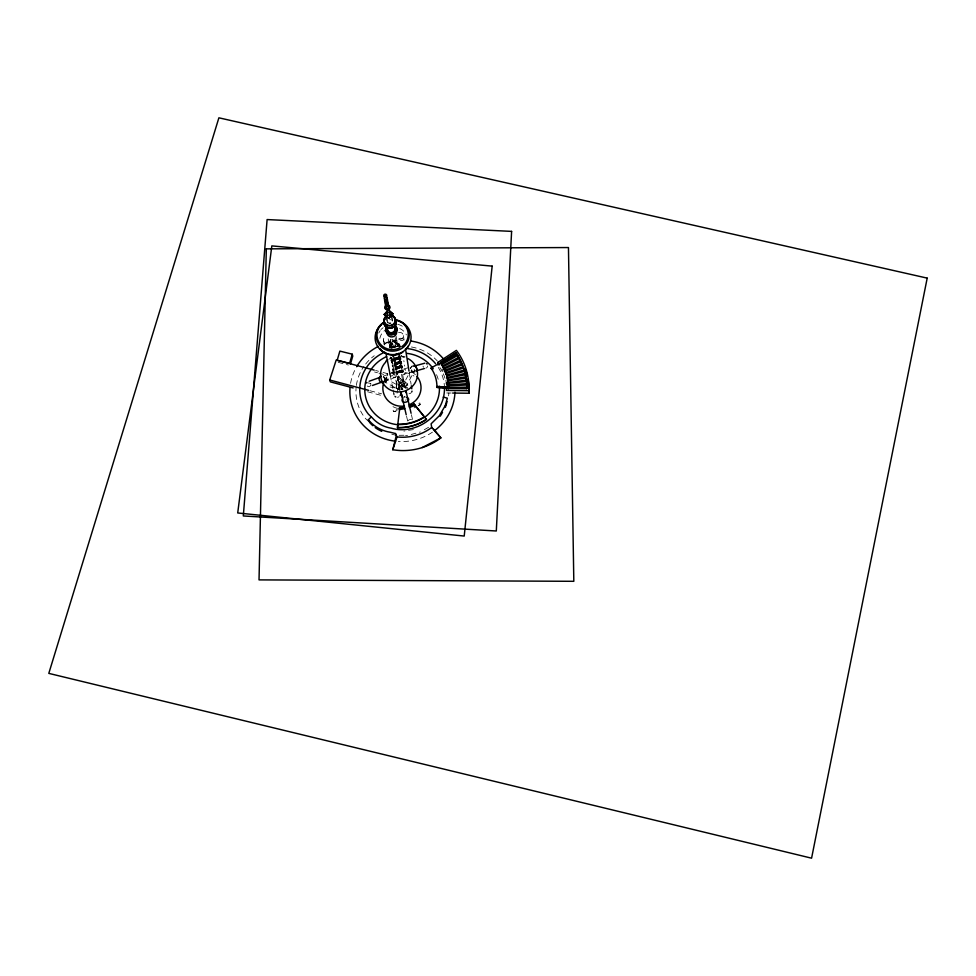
<?xml version="1.0" encoding="UTF-8"?>
<svg xmlns="http://www.w3.org/2000/svg" width="976" height="976" viewBox="0 0 976 976"><rect width="100%" height="100%" fill="white"/><g stroke="black" fill="none" stroke-linecap="round" stroke-linejoin="round"><path stroke-width="0.73" stroke-dasharray="4.88 3.66" d="M391.352 361.388L392.486 360.449L392.535 362.279L391.559 362.499L391.352 361.388L392.486 360.449M391.559 362.499L391.51 360.669M392.328 365.024L392.376 366.842L392.328 365.024L393.304 364.817M393.121 369.318L392.974 370.038L394.097 369.111L393.121 369.318L393.169 371.112L394.145 370.904M389.387 347.395L389.546 346.651M391.718 357.875L390.729 358.082L390.888 357.35M394.109 371.1L393.487 374.028L393.914 370.026M396.024 387.545L398.476 376.065L407.675 383.995L407.858 385.117L396.232 388.655L396.024 387.545L407.675 383.995M396.232 388.655L398.476 376.065M397.073 393.145L399.501 381.787L408.602 389.644M398.159 389.827L399.501 381.787M389.29 347.932L391.047 339.794M389.79 347.737L391.547 339.611L399.172 346.163M391.303 347.127L392.169 343.076L396.5 346.809M391.51 348.273L392.169 343.076M391.413 357.277L391.047 361.071L391.62 358.399M392.803 359.058L391.876 365.463L392.828 360.986M389.644 341.795L389.814 341.051L390.644 341.612L390.705 343.528L389.644 341.795L390.705 343.528M389.863 342.966L389.814 341.051M390.656 345.675L391.535 348.115M389.607 346.968L390.546 342.686M389.705 347.48L390.644 343.198M392.535 360.705L393.45 356.508M410.42 368.464L411.835 366.22M390.107 344.589C390.571 341.405 395.317 340.587 396.842 343.43M384.849 382.25L387.301 373.588L380.006 371.649M385.642 382.653L387.667 375.455L387.301 373.588M396.219 409.932L395.768 411.335L393.426 411.274L393.06 409.859L397.744 409.908M394.304 339.77L393.987 340.709L395.097 341.441L394.768 342.381L394.182 341.881L394.304 339.77L395.097 341.441M394.902 340.27L394.768 342.381M395.121 344.406L395.585 346.98M394.999 346.48L395.707 344.906M401.685 387.484L410.042 371.868M405.455 387.57L414.532 370.673M378.725 333.023L380.225 330.657M384.093 381.97L385.435 379.103L383.056 376.114M380.969 329.473L383.129 327.716M391.888 347.371L395.268 346.346M418.204 405.528L420.205 404.345L419.826 402.929L416.679 404.747M424.34 429.696L430.928 425.926M399.66 345.37L398.879 343.698L397.952 344.113L398.147 345.272L399.66 345.37L398.733 345.785M398.525 344.613L399.465 344.199M389.607 358.253L391.742 357.338M403.93 396.854L405.113 396.549M383.409 376.126L387.692 374.589M389.119 374.076L393.389 372.539M383.775 381.457L395.207 377.419M414.702 371.258L403.613 374.369A2.599 2.379 73.8 0 0 404.906 370.185M404.015 368.891L412.348 366.61M413.373 429.599L403.869 431.099M411.213 434.466L420.375 431.965M391.718 361.767L392.694 361.559M392.169 365.756L393.145 365.536M393.328 370.392L394.292 370.185M399.086 435.308L407.236 435.198M446.715 392.974L451.168 393.023M413.312 372.198L411.018 370.856M400.819 355.923L405.296 356.935M367.635 382.836L370.624 383.397M390.034 386.984L401.88 389.168M391.815 434.222L395.829 435.211M375.626 370.49L378.542 371.27M338.208 362.328L348.395 365.036M374.577 371.978L377.492 372.759M378.944 373.137L387.667 375.455M370.063 390.742L381.579 393.804M367.562 391.766L381.982 395.609M382.641 380.786L399.696 390.107M384.19 377.749L401.221 387.106M390.498 346.419L391.327 346.968M390.876 346.834L391.705 347.383M392.425 339.38L401.16 346.87M392.376 344.235L395.622 347.029M401.136 355.52L403.283 357.362L403.1 356.24M394.621 341.539L398.001 344.443M394.719 342.039L398.086 344.943M398.684 377.212L407.858 385.117M399.672 382.738L405.345 387.643M368.696 421.595L365.427 418.46A46.555 44.664 -8.9 0 1 356.179 386.862M398.452 381.287L400.148 388.57M406.565 416.264L407.919 422.096M403.405 379.725L405.406 388.472M411.421 414.715L412.75 420.546M393.426 411.274L393.487 411.567A44.469 42.529 -8.8 0 0 395.829 411.616M383.397 340.002L384.532 345.882M390.241 375.248L392.816 388.46M393.096 389.924L393.95 394.328M390.522 356.96L390.729 358.082M392.486 368.696L393.169 371.112M388.18 338.831L389.766 347.81M391.791 358.265L392.901 364.255M393.182 365.744L394.011 370.233M394.292 371.734L396.512 383.702M392.279 348.286L390.681 339.465A3.648 3.477 -8.7 0 1 387.582 343.174A3.648 3.477 -8.7 0 1 383.495 340.612A3.648 3.477 -8.7 0 1 385.874 336.452M397.342 376.199L400.014 390.9M400.611 380.298L402.283 389.766M395.182 337.635L396.744 346.626M401.526 374.284L402.966 382.592A3.306 3.16 -8.9 0 1 398.123 385.557A3.306 3.16 -8.9 0 1 397.927 380.079A3.306 3.16 -8.9 0 1 402.966 382.592M396.11 336.208L397.879 346.541A46.555 44.664 -8.9 0 1 400.88 346.273M402.685 374.613L404.955 387.899M398.879 343.698L399.086 344.87M403.832 360.669L404.015 361.779M404.552 365.036L404.735 366.122M405.26 369.331L405.43 370.404M403.393 335.585L404.088 340.026M409.237 372.551L411.116 384.385M420.205 404.345L420.253 404.637A44.469 42.529 -8.8 0 1 418.24 405.809M446.215 382.653L446.459 385.227A44.896 43.078 -9 0 0 445.593 380.542M432.453 432.148A52.631 50.496 -8.9 0 1 398.318 441.457M350.579 383.3A52.631 50.496 -8.9 0 1 355.923 368.001M383.812 343.979A52.631 50.496 -8.9 0 1 403.161 340.478M397.525 408.395A19.008 18.239 -8.9 0 1 390.864 405.321M385.41 382.812A19.008 18.239 -8.9 0 1 394.048 374.418M404.894 372.564A19.008 18.239 -8.9 0 1 413.97 376.053M384.312 381.055A19.117 18.337 -8.9 0 1 386.813 376.882M391.339 372.759A19.117 18.337 -8.9 0 1 393.511 371.527M411.457 371.868A19.117 18.337 -8.9 0 1 416.276 375.577M436.528 374.686A37.369 35.844 -8.9 0 1 438.895 382.36M438.273 367.415A42.407 40.675 -8.9 0 1 444.397 385.996M448.862 392.986A46.555 44.664 -8.9 0 1 448.582 395.89M407.578 435.308A46.555 44.664 -8.9 0 1 405.54 435.503M356.362 385.422A46.555 44.664 -8.9 0 1 363.889 366.39M365.658 364.024A46.555 44.664 -8.9 0 1 374.247 355.728M391.913 347.517A46.555 44.664 -8.9 0 1 396.378 346.687M411.408 346.968A46.555 44.664 -8.9 0 1 437.236 360.864M439.883 367.488A44.896 43.078 -9 0 1 442.287 371.624M443.311 373.784A44.896 43.078 -9 0 1 444.958 378.249M445.861 380.286A45.116 43.261 -8.9 0 1 446.447 385.044M442.03 368.977A45.116 43.261 -8.9 0 1 443.055 371.148M384.581 344.87A3.611 3.453 -8.8 0 1 389.729 342.381A3.611 3.453 -8.8 0 1 390.827 347.737M400.038 345.089A3.611 3.44 -7.7 0 1 397.964 339.477A3.611 3.44 -7.7 0 1 404.113 340.514M411.262 392.62A3.306 3.172 -8.4 0 1 409.005 393.743M406.894 387.984A3.306 3.172 -8.4 0 1 407.663 387.594M399.086 396.707A3.306 3.172 -9.5 0 1 397.464 397.256M394.121 395.146A3.306 3.172 -9.5 0 1 394.011 393.499M379.835 338.416A14.079 13.408 -8.3 0 1 384.715 330.449M399.684 328.485A14.079 13.408 -8.3 0 1 406.431 334.914M397.793 324.325A16.421 15.64 -8.2 0 1 404.064 327.411M403.869 369.404A2.599 2.379 73.8 0 1 404.43 369.721M423.56 367.257A2.525 2.318 74 0 1 423.023 366.073M427.647 365.927A2.525 2.318 74 0 1 425.78 368.147M402.417 389.082A1.684 1.196 28.2 0 1 401.856 387.216A1.684 1.196 28.2 0 1 404.027 387.265A1.684 1.196 28.2 0 1 404.589 389.131M400.953 389.278A1.684 1.61 -18 0 1 402.99 389.217M406.162 399.66A1.708 1.635 -18.2 0 1 405.455 400.197M403.771 397.427A1.708 1.635 -18.2 0 1 405.028 397.061M408.139 420.693A2.55 1.781 -12.9 0 1 411.555 419.607M400.026 390.193A1.684 1.269 -61.2 0 1 399.208 388.326A1.684 1.269 -61.2 0 1 401.124 387.069A1.684 1.269 -61.2 0 1 401.6 389.156M383.153 377.81A1.708 1.269 -61.2 0 1 384.324 380.189M396.598 375.504A2.599 2.281 69.8 0 1 394.206 377.517A2.599 2.281 69.8 0 1 391.974 374.894A2.599 2.281 69.8 0 1 393.975 372.417M370.88 384.642A2.538 2.245 69.6 0 1 367.244 385.996M370.721 383.348A2.538 2.245 69.6 0 1 370.88 383.995M389.546 359.131A18.507 17.714 -8.7 0 1 391.693 358.058M402.222 356.716A18.507 17.714 -8.7 0 1 404.564 357.228M383.434 376.492A3.343 2.952 69.7 0 1 384.349 381.689M414.885 372.039A3.343 3.062 73.9 0 1 411.262 370.819M410.652 368.33A3.343 3.062 73.9 0 1 412.519 365.793M390.607 348.09A3.684 3.514 -8.4 0 1 393.169 343.027A3.684 3.514 -8.4 0 1 397.586 346.626M391.181 347.944A3.697 3.526 -8.4 0 1 392.62 341.978A3.697 3.526 -8.4 0 1 397.305 346.077M393.987 347.627A3.66 3.489 -8.4 0 1 394.938 347.554M391.84 347.578A3.672 3.501 -8.4 0 1 395.341 346.504M398.55 332.633A3.648 3.477 -7.7 0 1 403.076 334.426A3.648 3.477 -7.7 0 1 401.539 338.916A3.648 3.477 -7.7 0 1 396.744 337.891M389.668 319.774A4.026 3.819 -8.1 0 1 390.717 319.738M416.179 406.894A44.469 42.529 -8.8 0 1 414.056 407.87M411.591 370.258A1.708 1.196 28.2 0 0 414.373 370.929A1.708 1.196 28.2 0 0 412.994 368.696A1.708 1.196 28.2 0 0 411.591 370.258M399.672 382.226A2.599 1.781 -12.8 0 0 403.503 380.176A2.599 1.781 -12.8 0 0 399.611 379.103A2.599 1.781 -12.8 0 0 399.672 382.226"/><path stroke-width="1.46" d="M436.919 387.338L436.919 387.387A26.267 7.161 1.3 0 1 448.582 388.472L466.845 388.692C467.199 375.894 462.868 363.157 455.816 352.702L440.701 362.499L441.286 363.853A47.092 45.164 -8.9 0 1 448.521 387.448L448.496 388.521A26.108 7.113 1.3 0 0 436.919 387.387L436.943 386.569A35.685 34.209 -8.9 0 0 431.49 368.684L431.05 368.062L431.477 368.745M448.496 388.521C448.96 379.359 445.715 370.099 440.701 362.499M446.544 387.435L446.483 390.437L468.87 390.705L468.992 393.243L452.657 393.047M466.845 388.692C467.15 375.882 462.941 363.255 455.816 352.702M448.582 388.472L446.996 375.894L441.359 363.767L456.744 354.386M392.974 356.411L393.511 355.032L393.718 356.167M394.023 360.034L394.853 358.826L394.963 360.9L394.231 361.144L394.023 360.034L394.853 358.826M394.231 361.144L394.316 360.181M394.829 364.438L395.658 363.231L395.756 365.292L395.024 365.536L394.829 364.438L395.658 363.231M395.024 365.536L395.853 364.341M396.341 368.538L396.439 367.586L395.707 367.818L396.537 369.611L395.817 369.855L396.439 367.586M396.537 369.611L396.634 368.66M397.122 372.808L397.208 371.856L396.488 372.1L397.305 373.869L396.585 374.101M397.305 373.869L397.208 371.856M397.488 427.476L397.866 423.767L397.525 427.647L399.538 427.708A45.384 43.505 -8.9 0 0 426.451 419.387L426.427 419.216A45.396 43.517 -8.9 0 1 399.513 427.537L397.525 427.647M408.944 406.138A42.761 40.882 -8.8 0 0 414.166 404.113L424.536 417.033A44.713 42.834 -8.9 0 1 397.781 424.56L399.757 407.992A42.761 40.882 -8.8 0 0 404.393 407.321M400.624 407.919L399.404 408.029L399.269 409.408L400.123 409.347A44.652 42.688 -8.8 0 0 404.772 408.627M433.637 429.184L440.871 437.882A60.5 58.06 -8.9 0 1 392.779 449.741L396.366 435.345M422.181 447.581L440.871 437.882L431.709 427.476L431.099 423.828L439.31 415.752L445.349 405.479L447.325 398.147L443.202 397.134M445.91 405.821L447.057 401.563M352.263 354.19L349.603 363.353L337.184 360.254L339.868 351.104L352.263 354.19L352.763 356.118L350.482 363.938M353.153 387.936L330.278 381.848L329.717 380.006L336.208 360.034L374.162 370.099M392.779 449.741L397.025 436.931L395.475 433.527L390.107 432.209A35.124 33.733 -9.8 0 1 369.282 420.851L368.257 419.875L371.307 416.911M384.166 320.665L384.861 319.262M440.249 416.203L442.518 412.36M389.485 310.783L392.877 313.882L388.753 318.298L384.288 314.528L387.338 310.941M384.288 314.528L387.387 311.222M388.753 318.298L392.828 313.601M387.13 304.073L386.325 304.024M385.959 361.083L387.777 359.668M438.163 365.036L437.895 362.364L456.402 350.384A67.539 64.77 -9 0 1 468.87 390.705M455.853 353.105L440.737 362.889A26.023 6.6 -34.9 0 0 431.038 368.111M441.982 364.438L457.646 355.459M442.677 365.902L458.586 357.338M399.989 347.615L398.184 348.566A15.653 14.896 -8.2 0 1 378.834 341.978A15.653 14.896 -8.2 0 1 383.446 322.739M448.594 387.411L448.521 387.448A26.12 7.149 -0.4 0 0 436.931 386.618L436.943 386.569A26.279 7.198 -0.4 0 1 448.594 387.411L466.87 387.143M443.238 366.61L459.403 358.46M443.885 368.111L460.257 360.388M413.373 404.467L414.141 404.101L414.446 405.882M387.35 306L386.74 305.964M415.056 405.211L413.726 405.821A44.652 42.688 -8.8 0 1 409.322 407.443M444.385 368.855L460.977 361.559M444.946 370.38L461.746 363.536M445.385 371.148L462.38 364.743M369.16 381.25L380.567 377.151M372.356 385.496L382.348 381.958M445.886 372.698L463.063 366.744M398.135 353.788L399.55 354.264L398.879 353.544M399.147 357.423L399.879 357.179L400.563 357.887L399.147 357.423L399.343 358.546L400.746 359.009M399.343 358.546L400.075 358.302M399.904 361.852L401.307 362.316L400.77 363.658L399.904 361.852L400.77 363.658M400.575 362.56L401.307 362.316M400.099 362.95L401.502 363.414M400.66 366.207L402.051 366.671L402.234 367.757L400.843 367.293L401.38 365.963M400.843 367.293L401.575 367.049M401.392 370.49L402.783 370.953L402.234 372.259L401.392 370.49L402.234 372.259M402.051 371.185L402.783 370.953M401.575 371.563L402.954 372.015M396.683 373.161L397.403 372.93M394.902 359.095L399.196 357.704M395.012 359.668L399.294 358.277M395.695 363.462L399.94 362.084M395.817 364.109L400.062 362.73M396.488 367.842L400.697 366.464M396.585 368.416L400.794 367.037M397.244 372.088L401.441 370.721M397.354 372.637L401.539 371.283M446.252 373.491L463.6 368.001M394.572 364.646L401.319 362.596M395.158 367.891L401.868 365.854M395.365 368.965L402.051 366.939M395.939 372.161L402.6 370.136M396.134 373.222L402.783 371.209M392.511 355.508L398.001 353.849M393.56 359.131L400.38 357.07M395.121 359.839L399.208 358.595M394.365 363.548L401.124 361.498M446.691 375.077L464.186 370.038M416.081 370.868L424.401 368.538M413.726 366.232L424.828 363.194M446.996 375.894L464.625 371.319M447.362 377.48L465.113 373.381M447.581 378.322L465.454 374.686M447.886 379.932L465.845 376.773M448.045 380.786L466.101 378.102M448.265 382.409L466.394 380.201M448.35 383.275L466.54 381.543M399.477 408.383L400.685 408.273A42.737 40.858 -8.8 0 0 403.027 407.944M448.509 384.898L466.735 383.666M448.521 385.776L466.784 385.02M448.545 388.094L466.821 388.314M329.717 380.006L368.623 390.351M388.411 310.124L392.877 313.882M384.239 314.248L388.704 318.017M424.011 416.447L426.451 419.387M414.227 404.479L423.596 415.898M437.895 362.364L439.615 364.829M400.892 392.559L402.759 398.001M368.257 419.875L369.721 422.559A35.002 33.623 -9.8 0 0 372.869 425.719M400.819 391.486L406.223 414.8M406.077 391.388L411.079 413.263M395.475 433.527L395.829 435.211M397.781 424.56L397.708 424.206A44.75 42.871 -8.9 0 0 424.487 416.679M385.959 353.214L390.241 375.248M399.404 408.029L399.733 409.786M394.768 359.79L394.963 360.9M395.561 364.194L395.756 365.292M386.228 315.651L387.191 320.994M391.449 315.321L392.364 320.665M399.818 358.143L400.014 359.253M401.319 366.903L401.502 367.989M398.611 353.373L398.806 354.508M405.491 348.896L409.005 371.075M411.347 385.862L411.811 388.814M445.349 405.479L445.52 407.236M454.975 392.181A52.631 50.496 -8.9 0 1 434.662 430.562M395.573 441.213A52.631 50.496 -8.9 0 1 350.018 387.655M356.667 366.708A52.631 50.496 -8.9 0 1 378.285 346.419M410.701 341.002A52.631 50.496 -8.9 0 1 443.934 359.485M417.057 376.492A19.117 18.337 -8.9 0 1 409.286 404.735M404.454 406.053A19.117 18.337 -8.9 0 1 383.507 383.336M439.383 386.325A37.369 35.844 -8.9 0 1 424.963 417.118M397.256 424.658A37.369 35.844 -8.9 0 1 365.195 394.792A37.369 35.844 -8.9 0 1 386.606 356.569M406.943 353.373A37.369 35.844 -8.9 0 1 433.246 368.818M444.47 387.521A42.407 40.675 -8.9 0 1 444.153 393.609C441.115 417.801 414.519 435.052 391.217 428.183A31.879 30.61 -9.7 0 1 372.32 417.887L368.403 414.153A42.407 40.675 -8.9 0 1 384.703 352.165M407.59 348.627A42.407 40.675 -8.9 0 1 435.589 363.706M431.709 427.476A46.738 44.847 -8.9 0 1 397.025 436.931M381.762 431.343A35.002 33.623 -9.8 0 1 375.187 427.573M468.004 379.017A67.21 64.489 -9 0 1 468.992 393.243M465.137 368.733A67.21 64.489 -9 0 1 467.248 375.54M400.489 394.67A3.306 3.172 -9.5 0 1 400.209 395.451M395.78 396.951A3.306 3.172 -9.5 0 1 395.073 396.5M412.006 391.132A3.306 3.172 -8.4 0 1 411.738 391.913M406.602 393.011A3.306 3.172 -8.4 0 1 406.028 392.401M398.208 320.958A17.995 17.129 -8.2 0 1 409.09 345.053A17.995 17.129 -8.2 0 1 382.128 351.201A17.995 17.129 -8.2 0 1 381.055 324.874M408.273 345.98A16.421 15.64 -8.2 0 1 406.833 348.359M402.771 352.238A16.421 15.64 -8.2 0 1 379.92 348.53M395.073 319.957A15.653 14.896 -8.2 0 1 407.809 331.047A15.653 14.896 -8.2 0 1 401.783 346.663M395.329 319.786A16.543 15.738 -8.2 0 1 407.797 341.624A16.543 15.738 -8.2 0 1 382.275 347.737A16.543 15.738 -8.2 0 1 383.056 322.727M426.585 363.633A2.525 2.318 74 0 1 427.049 364.085M366.512 383.007A2.538 2.245 69.6 0 1 366.805 382.47M407.992 358.595A18.507 17.714 -8.7 0 1 414.385 383.934A18.507 17.714 -8.7 0 1 387.411 388.143A18.507 17.714 -8.7 0 1 385.776 362.059M391.156 314.626A2.623 2.489 -8 0 1 390.937 315.248M390.546 315.785A2.623 2.489 -8 0 1 390.022 316.212M386.85 316.017A2.623 2.489 -8 0 1 386.398 315.529M386.032 313.662A2.623 2.489 -8 0 1 387.167 312.076M389.143 311.71A2.623 2.489 -8 0 1 390.79 312.759M388.973 306.513A1.952 1.842 -7.9 0 1 387.826 309.404A1.952 1.842 -7.9 0 1 385.471 307.318M385.618 306.854A1.952 1.842 -7.9 0 1 385.886 306.452A1.952 1.842 -7.9 0 0 386.276 309.05A1.952 1.842 -7.9 0 0 389.07 308.404A1.952 1.842 -7.9 0 0 388.18 305.817M390.583 323.166A2.586 2.464 -8.1 0 1 389.241 323.251M388.045 322.69A2.586 2.464 -8.1 0 1 387.606 322.202M387.923 305A2.574 2.44 -7.9 0 1 389.644 308.489A2.574 2.44 -7.9 0 1 385.63 309.209A2.574 2.44 -7.9 0 1 385.996 305.342M388.79 312.625A1.391 1.318 -8 0 1 389.741 314.504A1.391 1.318 -8 0 1 387.582 314.919A1.391 1.318 -8 0 1 387.753 312.832M387.887 306.074A1.476 1.403 -7.9 0 1 388.741 307.879A1.476 1.403 -7.9 0 1 386.838 308.721A1.476 1.403 -7.9 0 1 385.971 306.915M387.899 304.414A1.488 1.403 -7.9 0 1 388.155 306.476A1.488 1.403 -7.9 0 1 385.971 306.562A1.488 1.403 -7.9 0 1 386.093 304.488M394.328 317.737A6.307 5.99 -8.1 0 1 394.829 325.935A6.307 5.99 -8.1 0 1 386.252 327.021A6.307 5.99 -8.1 0 1 384.727 318.957M394.206 317.554A6.198 5.893 -8.1 0 1 394.804 325.496A6.198 5.893 -8.1 0 1 386.545 326.862A6.198 5.893 -8.1 0 1 384.507 319.164M394.646 318.408A6.198 5.88 -8.1 0 1 392.108 327.936A6.198 5.88 -8.1 0 1 383.873 322.165M386.862 302.316A1.488 1.415 -7.9 0 1 388.045 304.317A1.488 1.415 -7.9 0 1 385.642 304.732A1.488 1.415 -7.9 0 1 386.093 302.45M386.911 300.535A1.501 1.415 -7.9 0 1 387.777 302.353A1.501 1.415 -7.9 0 1 385.849 303.207A1.501 1.415 -7.9 0 1 384.983 301.389M386.923 298.839A1.501 1.415 -7.9 0 1 387.179 300.913A1.501 1.415 -7.9 0 1 384.971 301.011A1.501 1.415 -7.9 0 1 385.105 298.912M387.082 297.521A1.501 1.427 -7.9 0 1 386.557 299.29A1.501 1.427 -7.9 0 1 384.642 299.144A1.501 1.427 -7.9 0 1 384.495 297.314M385.862 296.704A1.501 1.427 -7.9 0 1 386.874 297.204M387.826 308.892A1.403 1.33 -7.9 0 1 387.094 308.928M386.752 308.819A1.403 1.33 -7.9 0 1 385.996 307.721M391.291 315.272A5.649 5.356 -8.1 0 1 394.755 322.763A5.649 5.356 -8.1 0 1 386.362 324.813A5.649 5.356 -8.1 0 1 385.813 316.614M391.254 315.016A5.649 5.368 -8.1 0 1 394.475 322.91A5.649 5.368 -8.1 0 1 385.569 323.947A5.649 5.368 -8.1 0 1 386.96 315.504M400.904 363.377A3.575 3.416 -8.6 0 1 394.89 366.085M400.489 366.451A3.575 3.416 -8.6 0 1 399.879 367.135M399.111 367.647A3.575 3.416 -8.6 0 1 396.39 367.867M383.056 382.519A3.343 2.952 69.7 0 1 379.249 380.115A3.343 2.952 69.7 0 1 381.14 376.114M406.406 397.525A3.355 2.318 -12.8 0 1 408.407 400.465A3.355 2.318 -12.8 0 1 403.783 402.136A3.355 2.318 -12.8 0 1 402.612 398.903M414.105 365.646A3.343 3.062 73.9 0 1 416.154 371.063M397.147 353.629A3.66 3.489 -8.4 0 1 396.354 354.142M399.391 356.874A3.636 3.465 -8.5 0 1 398.989 357.692M397.574 358.9A3.636 3.465 -8.5 0 1 394.804 359.131M399.306 355.459A3.636 3.477 -8.5 0 1 394.06 357.814M400.16 361.291A3.599 3.44 -8.5 0 1 399.745 362.108M399.123 362.791A3.599 3.44 -8.5 0 1 395.597 363.523M400.062 359.9A3.611 3.453 -8.5 0 1 394.853 362.242M395.219 325.569A5.636 5.356 -8.2 0 1 395.963 332.426A5.636 5.356 -8.2 0 1 388.997 334.402A5.636 5.356 -8.2 0 1 385.837 328.229M394.902 327.643A3.989 3.782 -8.2 0 1 391.303 332.987A3.989 3.782 -8.2 0 1 387.557 327.851M395.17 325.301A5.636 5.356 -8.2 0 1 395.622 332.523A5.636 5.356 -8.2 0 1 388.082 333.682A5.636 5.356 -8.2 0 1 386.337 326.643M392.742 326.521A4.026 3.819 -8.1 0 1 391.84 327.045M396.415 330.657A4.929 4.697 -8.2 0 1 392.12 336.94A4.929 4.697 -8.2 0 1 386.923 331.45M394.755 327.912A3.77 3.575 -8.2 0 1 394.902 329.754M394.597 330.644A3.77 3.575 -8.2 0 1 389.57 332.389A3.77 3.575 -8.2 0 1 387.814 327.619M266.314 248.856L259.03 579.89L573.815 581.306L568.459 247.55L266.314 248.856M511.607 231.385L496.308 530.993L243.305 515.962L267.107 219.563L511.607 231.385M384.8 295.521L385.813 295.716L384.8 295.521M492.16 266.119L464.222 536.056L237.717 512.961L271.828 245.891L492.16 266.119M927.2 278.123L811.581 858.185L48.8 673.379L218.892 117.815L927.2 278.123M384.385 296.765A1.513 1.427 -7.8 0 0 386.764 295.704A1.513 1.427 -7.8 0 0 384.642 294.288A1.513 1.427 -7.8 0 0 384.385 296.765"/></g></svg>
